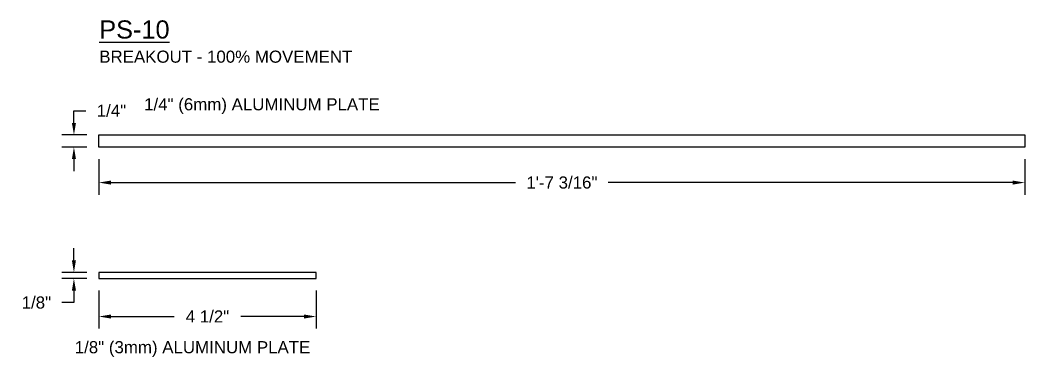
# Model space of a CAD drawing. Header units: inches. Extents: x -8.7 to 57.2, y -5.6 to 9.
# Drawn here: x 36.36 to 57.17, y 0.88 to 7.84 of the extents above; entities that cross this region are included whole.
import ezdxf

# ---------------------------------------------------------------- set-up
doc = ezdxf.new("R2010")
doc.units = ezdxf.units.IN
doc.header["$MEASUREMENT"] = 0
for name, color, linetype in [('DIMENSIONS', 3, 'Continuous'), ('METALS', 7, 'Continuous'), ('TEXT', 2, 'Continuous')]:
    doc.layers.add(name, color=color, linetype=linetype)
doc.styles.add('ARIAL', font='arial.ttf')
doc.dimstyles.new('Arial', dxfattribs={"dimtxt": 0.25, "dimasz": 0.25, "dimexe": 0.25, "dimexo": 0.25, "dimgap": 0.25, "dimtad": 0, "dimtih": 1, "dimtoh": 1, "dimdec": 4, "dimzin": 3, "dimdsep": 46, "dimlunit": 4, "dimtxsty": 'ARIAL', "dimcen": 0.25, "dimadec": 0, "dimazin": 0, "dimtfac": 1, "dimtdec": 4, "dimtofl": 0, "dimtmove": 0, "dimatfit": 3, "dimfxl": 0, "dimfrac": 2, "dimtolj": 1, "dimtzin": 0, "dimarcsym": 0})

# ---------------------------------------------------------------- blocks, each defined once
blk = doc.blocks.new('*D26')
at = {"layer": 'Defpoints', "color": 0}
for p in [(37.473, 5.467), (37.989, 5.467), (37.989, 5.217)]:
    blk.add_point(p, dxfattribs=at)
at = {"layer": 'DIMENSIONS', "color": 0, "lineweight": -2}
for p, q in [((37.473, 5.717), (37.473, 5.967)), ((37.473, 5.967), (37.723, 5.967)), ((37.739, 5.467), (37.223, 5.467)), ((37.739, 5.217), (37.223, 5.217)), ((37.473, 4.967), (37.473, 4.717))]:
    blk.add_line(p, q, dxfattribs=at)
at = {"layer": 'DIMENSIONS', "color": 0}
for points in [[(37.431, 5.717), (37.515, 5.717), (37.473, 5.467)], [(37.431, 4.967), (37.515, 4.967), (37.473, 5.217)]]:
    blk.add_solid(points, dxfattribs=at)
at = {"layer": 'DIMENSIONS', "color": 0, "insert": (38.25, 5.967), "char_height": 0.25, "attachment_point": 5, "style": 'ARIAL'}
blk.add_mtext('\\A1;1/4"', dxfattribs=at)
blk = doc.blocks.new('*D27')
at = {"layer": 'Defpoints', "color": 0}
for p in [(37.473, 2.5), (37.989, 2.625), (37.989, 2.5)]:
    blk.add_point(p, dxfattribs=at)
at = {"layer": 'DIMENSIONS', "color": 0, "lineweight": -2}
for p, q in [((37.473, 2.875), (37.473, 3.125)), ((37.739, 2.625), (37.223, 2.625)), ((37.739, 2.5), (37.223, 2.5)), ((37.473, 2.25), (37.473, 2)), ((37.473, 2), (37.223, 2))]:
    blk.add_line(p, q, dxfattribs=at)
at = {"layer": 'DIMENSIONS', "color": 0}
for points in [[(37.431, 2.875), (37.515, 2.875), (37.473, 2.625)], [(37.431, 2.25), (37.515, 2.25), (37.473, 2.5)]]:
    blk.add_solid(points, dxfattribs=at)
at = {"layer": 'DIMENSIONS', "color": 0, "insert": (36.695, 2), "char_height": 0.25, "attachment_point": 5, "style": 'ARIAL'}
blk.add_mtext('\\A1;1/8"', dxfattribs=at)
blk = doc.blocks.new('*D28')
at = {"layer": 'Defpoints', "color": 0}
for p in [(37.989, 5.217), (57.165, 5.217), (57.165, 4.482)]:
    blk.add_point(p, dxfattribs=at)
at = {"layer": 'DIMENSIONS', "color": 0, "lineweight": -2}
for p, q in [((37.989, 4.967), (37.989, 4.232)), ((57.165, 4.967), (57.165, 4.232)), ((38.239, 4.482), (46.618, 4.482)), ((56.915, 4.482), (48.536, 4.482))]:
    blk.add_line(p, q, dxfattribs=at)
at = {"layer": 'DIMENSIONS', "color": 0}
for points in [[(38.239, 4.524), (38.239, 4.441), (37.989, 4.482)], [(56.915, 4.524), (56.915, 4.441), (57.165, 4.482)]]:
    blk.add_solid(points, dxfattribs=at)
at = {"layer": 'DIMENSIONS', "color": 0, "insert": (47.577, 4.482), "char_height": 0.25, "attachment_point": 5, "style": 'ARIAL'}
blk.add_mtext('\\A1;1\'-7 3/16"', dxfattribs=at)
blk = doc.blocks.new('*D29')
at = {"layer": 'Defpoints', "color": 0}
for p in [(37.989, 2.5), (42.489, 2.5), (42.489, 1.712)]:
    blk.add_point(p, dxfattribs=at)
at = {"layer": 'DIMENSIONS', "color": 0, "lineweight": -2}
for p, q in [((37.989, 2.25), (37.989, 1.462)), ((42.489, 2.25), (42.489, 1.462)), ((38.239, 1.712), (39.549, 1.712)), ((42.239, 1.712), (40.929, 1.712))]:
    blk.add_line(p, q, dxfattribs=at)
at = {"layer": 'DIMENSIONS', "color": 0}
for points in [[(38.239, 1.753), (38.239, 1.67), (37.989, 1.712)], [(42.239, 1.753), (42.239, 1.67), (42.489, 1.712)]]:
    blk.add_solid(points, dxfattribs=at)
at = {"layer": 'DIMENSIONS', "color": 0, "insert": (40.239, 1.712), "char_height": 0.25, "attachment_point": 5, "style": 'ARIAL'}
blk.add_mtext('\\A1;4 1/2"', dxfattribs=at)

msp = doc.modelspace()

# ---------------------------------------------------------------- linework, layer by layer
at = {"layer": 'METALS'}
for points in [[(57.16533, 5.46691), (57.16533, 5.21691), (37.98921, 5.21691), (37.98921, 5.46691)], [(37.98921, 2.50034), (42.48921, 2.50034), (42.48921, 2.62534), (37.98921, 2.62534)]]:
    msp.add_lwpolyline(points, close=True, dxfattribs=at)

# ---------------------------------------------------------------- texts
at = {"layer": 'TEXT', "insert": (37.99799, 7.8366), "char_height": 0.375, "width": 5.28125, "attachment_point": 1, "style": 'ARIAL'}
msp.add_mtext('{\\LPS-10\\P\\H0.6667x;\\lBREAKOUT - 100% MOVEMENT}', dxfattribs=at)
at = {"layer": 'TEXT', "char_height": 0.25, "attachment_point": 4, "style": 'ARIAL'}
for s, insert in [('1/4" (6mm) ALUMINUM PLATE', (38.92704, 6.06354)), ('1/8" (3mm) ALUMINUM PLATE', (37.49012, 1.04008))]:
    msp.add_mtext(s, dxfattribs=dict(at, insert=insert))

# ---------------------------------------------------------------- dimensions: what is measured, and where the dimension line sits
at = {"layer": 'DIMENSIONS'}
for base, p1, p2, picture, middle in [((37.47291, 5.46691), (37.98921, 5.21691), (37.98921, 5.46691), '*D26', (38.25045, 5.96691)), ((37.47291, 2.50034), (37.98921, 2.62534), (37.98921, 2.50034), '*D27', (36.69537, 2.00034))]:
    dim = msp.add_linear_dim(base=base, p1=p1, p2=p2, angle=90, dimstyle='Arial', dxfattribs=at)
    dim.commit()
    dim.dimension.update_dxf_attribs({"geometry": picture, "text_midpoint": middle})
for base, p1, p2, picture, middle in [((57.16533, 4.48248), (37.98921, 5.21691), (57.16533, 5.21691), '*D28', (47.57727, 4.48248)), ((42.48921, 1.71178), (37.98921, 2.50034), (42.48921, 2.50034), '*D29', (40.23921, 1.71178))]:
    dim = msp.add_linear_dim(base=base, p1=p1, p2=p2, dimstyle='Arial', dxfattribs=at)
    dim.commit()
    dim.dimension.update_dxf_attribs({"geometry": picture, "text_midpoint": middle})

doc.saveas('drawing.dxf')
